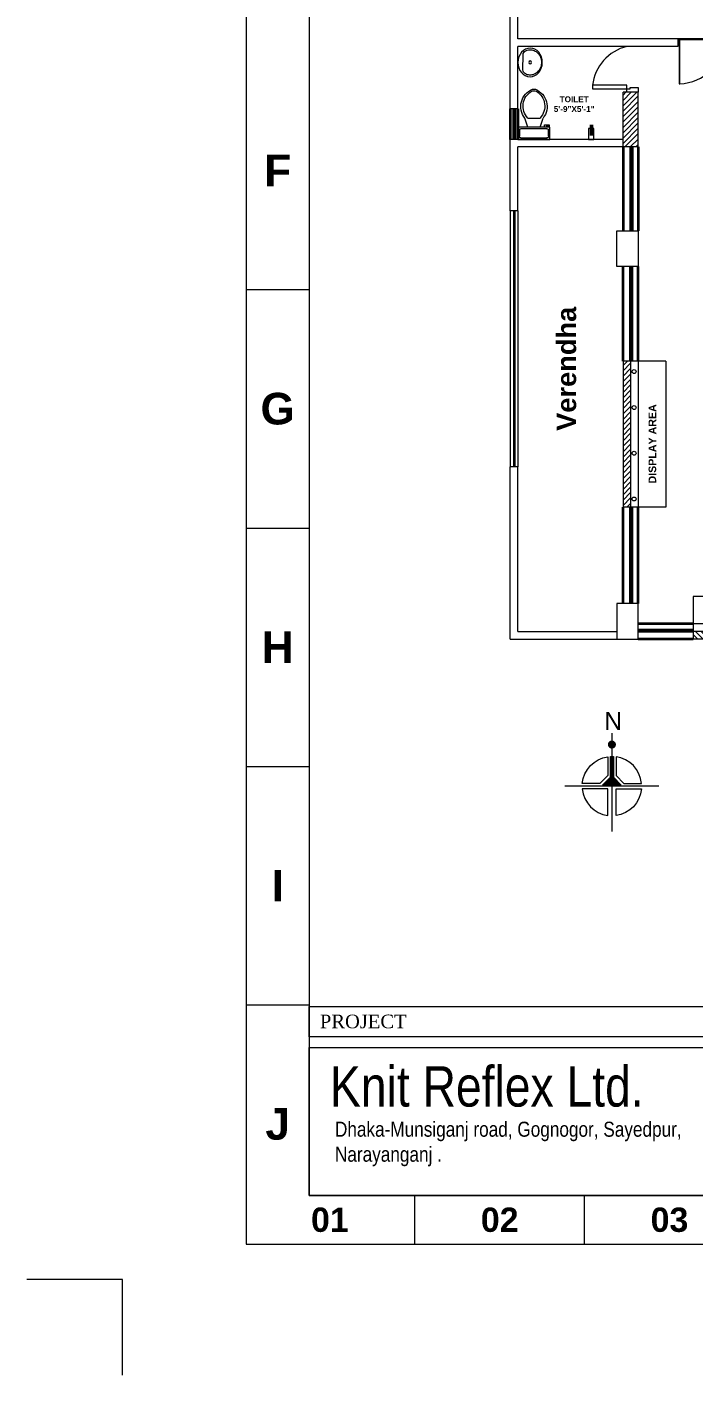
# Model space of a CAD drawing. Header units: inches. Extents: x -250485 to 735580, y -140410 to 288049.
# Drawn here: x 48334 to 48772, y 20610 to 21495 of the extents above; entities that cross this region are included whole.
import ezdxf

# ---------------------------------------------------------------- set-up
doc = ezdxf.new("R2010")
doc.units = ezdxf.units.IN
doc.header["$MEASUREMENT"] = 0
doc.layers.get('Defpoints').update_dxf_attribs({"lineweight": 0})
for name, color, linetype, lineweight in [('A-Text', 7, 'Continuous', 0), ('COLUMN-2', 102, 'Continuous', 0), ('DIM.', 251, 'Continuous', 5), ('DIM_WORKING', 7, 'Continuous', 0), ('DOOR', 222, 'Continuous', 0), ('FIX', 251, 'Continuous', 0), ('Hach', 251, 'Continuous', 20), ('hosebox', 10, 'Continuous', 0), ('illustr-TOILET FIXTURE', 252, 'Continuous', 0), ('Inline', 7, 'Continuous', 0), ('New window', 132, 'Continuous', 35), ('Outline', 7, 'Continuous', 0), ('Scale', 7, 'Continuous', 0), ('Scale_Text', 7, 'Continuous', 0), ('Table', 244, 'Continuous', 0), ('Text', 7, 'Continuous', 0), ('TEXT_TITLEBOX', 7, 'Continuous', 13), ('Titelblk', 7, 'Continuous', 25), ('TITLE', 7, 'Continuous', 20), ('WALL (I)', 7, 'Continuous', 0)]:
    doc.layers.add(name, color=color, linetype=linetype, lineweight=lineweight)
doc.layers.add('BOUNDARY', color=7, linetype='Continuous', lineweight=0, true_color=0x999900)
doc.styles.add('MONOTEXT', font='txt')
doc.styles.add('RS', font='arial.ttf')
doc.styles.add('SHT-TEXT-1', font='times.ttf', dxfattribs={"height": 12})
doc.styles.get("Standard").update_dxf_attribs({"font": 'arialbd.ttf', "height": 24})
doc.styles.add('TEXT', font='arial.ttf')

# ---------------------------------------------------------------- blocks, each defined once
blk = doc.blocks.new('FHHJ')
at = {"layer": 'DOOR'}
for p, q in [((14360.41, -1706.87), (14360.41, -1709.12)), ((14382.93, -1706.87), (14360.41, -1706.87)), ((14382.93, -1711.38), (14382.93, -1706.87)), ((14360.41, -1709.12), (14385.18, -1709.12)), ((14390.43, -1711.38), (14382.93, -1711.38)), ((14385.18, -1709.12), (14385.18, -1708.37)), ((14385.18, -1708.37), (14390.43, -1708.37)), ((14390.43, -1708.37), (14390.43, -1711.38))]:
    blk.add_line(p, q, dxfattribs=at)
blk.add_arc((14390.16, -1710.43), 29.96, 103.96428, 173.18321, dxfattribs=at)
blk = doc.blocks.new('tgttttt')
at = {"layer": 'DOOR'}
for p, q in [((800.92, -7092.03), (800.92, -7062.54)), ((859.42, -7092.03), (859.42, -7062.54)), ((800.67, -7092.03), (800.92, -7092.03)), ((801.42, -7092.03), (801.57, -7092.03)), ((858.92, -7092.03), (858.77, -7092.03)), ((859.67, -7092.03), (859.42, -7092.03))]:
    blk.add_line(p, q, dxfattribs=at)
for points in [[(801.42, -7062.54), (801.42, -7092.03), (800.92, -7092.03), (800.92, -7062.54)], [(858.92, -7062.54), (858.92, -7092.03), (859.42, -7092.03), (859.42, -7062.54)], [(800.67, -7091.53), (800.67, -7092.03), (800.17, -7092.03), (800.17, -7091.53)], [(830.17, -7091.53), (830.17, -7092.03), (801.57, -7092.03), (801.57, -7091.53)], [(830.17, -7091.53), (830.17, -7092.03), (858.77, -7092.03), (858.77, -7091.53)], [(859.67, -7091.53), (859.67, -7092.03), (860.17, -7092.03), (860.17, -7091.53)]]:
    blk.add_lwpolyline(points, close=True, dxfattribs=at)
for points in [[(825.06, -7095.06), (825.06, -7088.77)], [(826.06, -7088.77), (826.06, -7095.06)], [(834.28, -7088.77), (834.28, -7095.06)], [(835.28, -7095.06), (835.28, -7088.77)]]:
    blk.add_lwpolyline(points, dxfattribs=at)
for centre, radius, start, end in [((800.67, -7092.03), 29.5, 0.97116, 88.54317), ((859.67, -7092.03), 29.5, 91.45683, 179.02884), ((825.56, -7088.77), 0.5, 0, 180), ((834.78, -7088.77), 0.5, 0, 180), ((825.56, -7095.06), 0.5, 180, 0), ((834.78, -7095.06), 0.5, 180, 0)]:
    blk.add_arc(centre, radius, start, end, dxfattribs=at)
blk = doc.blocks.new('T-FIX-003')
at = {"layer": 'FIX'}
for p, q in [((-12442.58, 14367.89), (-12445.58, 14367.89)), ((-12445.58, 14367.89), (-12445.58, 14366.89)), ((-12445.58, 14366.89), (-12443.58, 14366.89)), ((-12443.58, 14366.89), (-12443.58, 14366.39)), ((-12442.58, 14366.39), (-12442.58, 14367.89)), ((-12439.58, 14366.39), (-12441.58, 14372.39)), ((-12431.58, 14372.39), (-12439.58, 14372.39)), ((-12431.58, 14366.39), (-12429.58, 14372.39)), ((-12446.08, 14366.39), (-12425.08, 14366.39)), ((-12446.08, 14358.39), (-12446.08, 14366.39)), ((-12425.08, 14358.39), (-12446.08, 14358.39)), ((-12445.08, 14360.39), (-12445.08, 14364.39)), ((-12444.08, 14365.39), (-12427.08, 14365.39)), ((-12427.08, 14359.39), (-12444.08, 14359.39)), ((-12426.08, 14364.39), (-12426.08, 14360.39)), ((-12425.08, 14366.39), (-12425.08, 14358.39))]:
    blk.add_line(p, q, dxfattribs=at)
for centre, radius, start, end in [((-12432.06, 14379.97), 12.17, 112.02857, 218.53089), ((-12431.38, 14380.2), 11.33, 121.05318, 223.63227), ((-12435.58, 14386.26), 4, 65.73183, 114.26818), ((-12435.58, 14387.39), 4, 74.86053, 105.13947), ((-12439.1, 14379.97), 12.17, 321.46929, 67.97157), ((-12439.78, 14380.2), 11.33, 316.36791, 58.94699), ((-12444.21, 14364.51), 0.884, 81.8699, 188.1301), ((-12444.21, 14360.26), 0.884, 171.8699, 278.1301), ((-12426.96, 14364.51), 0.884, 351.8699, 98.1301), ((-12426.96, 14360.26), 0.884, 261.8699, 8.1301)]:
    blk.add_arc(centre, radius, start, end, dxfattribs=at)
blk = doc.blocks.new('FGTH')
at = {"layer": 'illustr-TOILET FIXTURE'}
blk.add_line((14207.77, -1664.83), (14217.6, -1664.83), dxfattribs=at)
blk.add_circle((14212.69, -1660.12), 0.941, dxfattribs=at)
for centre, start, end in [((14207.77, -1661.83), 206.03233, 270), ((14217.6, -1661.83), 270, 333.96493)]:
    blk.add_arc(centre, 3, start, end, dxfattribs=at)
blk.add_ellipse((14212.69, -1660.12), major_axis=(9.41, 0), ratio=0.85, start_param=-1.570796, end_param=4.712389, dxfattribs=at)
blk.add_open_spline([(14220.3, -1663.15), (14220.47, -1662.8), (14220.61, -1662.44), (14221.01, -1661.09), (14221.08, -1660.07), (14220.76, -1658.07), (14220.38, -1657.1), (14219.22, -1655.37), (14218.44, -1654.61), (14216.6, -1653.43), (14215.55, -1653.01), (14213.34, -1652.58), (14212.18, -1652.57), (14209.96, -1652.96), (14208.9, -1653.37), (14207.04, -1654.52), (14206.25, -1655.27), (14205.05, -1656.98), (14204.65, -1657.95), (14204.3, -1659.94), (14204.34, -1660.96), (14204.73, -1662.35), (14204.88, -1662.76), (14205.07, -1663.15)], degree=3, knots=[-0.417273, -0.417273, -0.417273, -0.417273, -0.263665, -0.263665, 0.142061, 0.142061, 0.547787, 0.547787, 0.953514, 0.953514, 1.35924, 1.35924, 1.764966, 1.764966, 2.170693, 2.170693, 2.576419, 2.576419, 2.982145, 2.982145, 3.387871, 3.387871, 3.558847, 3.558847, 3.558847, 3.558847], dxfattribs=at)
blk = doc.blocks.new('PAGE')
at = {"layer": 'Inline', "color": 252, "lineweight": 15}
blk.add_lwpolyline([(178051640.63, 22656441.11), (178051640.63, 22657235.79), (178050505.36, 22657235.79), (178050505.36, 22656441.11)], close=True, dxfattribs=at)
at = {"layer": 'Outline', "color": 252, "lineweight": 15}
blk.add_line((178050483.42, 22656424.24), (178051662.57, 22656424.24), dxfattribs=at)
blk.add_lwpolyline([(178050483.42, 22657252.66), (178050483.42, 22656424.24)], dxfattribs=at)
at = {"layer": 'Scale', "color": 252, "lineweight": 9}
for p, q in [((178050483.42, 22656755.67), (178050505.36, 22656755.67)), ((178050483.42, 22656672.88), (178050505.36, 22656672.88)), ((178050483.42, 22656590.1), (178050505.36, 22656590.1)), ((178050483.42, 22656507.32), (178050505.36, 22656507.32)), ((178050542.02, 22656424.24), (178050542.02, 22656441.11)), ((178050601.02, 22656424.24), (178050601.02, 22656441.11))]:
    blk.add_line(p, q, dxfattribs=at)
at = {"layer": 'Scale_Text', "color": 252, "lineweight": 13, "attachment_point": 5}
for s, insert, char_height, width in [('F', (178050494.39, 22656797.06), 10.97, 8.3603), ('G', (178050494.39, 22656714.27), 10.97, 8.3603), ('H', (178050494.39, 22656631.49), 10.97, 8.3603), ('I', (178050494.39, 22656548.71), 10.97, 8.3603), ('J', (178050494.39, 22656465.93), 10.97, 8.3603), ('01', (178050512.52, 22656432.67), 8.435, 2.5102), ('02', (178050571.52, 22656432.67), 8.435, 2.5102), ('03', (178050630.51, 22656432.67), 8.435, 2.5102)]:
    blk.add_mtext(s, dxfattribs=dict(at, insert=insert, char_height=char_height, width=width))
blk = doc.blocks.new('Title')
at = {"layer": 'Defpoints', "color": 1, "ltscale": 10}
blk.add_lwpolyline([(-102338.3, -88042.4), (-102338.3, -87942.4), (-102438.3, -87942.4)], dxfattribs=at)
at = {"layer": 'Titelblk', "color": 3, "linetype": 'Continuous', "lineweight": 0, "xscale": 3.014611567961765, "yscale": 3.014611567959946, "zscale": 3.014611567966516}
blk.add_blockref('PAGE', (-536855255.8, -68388224), dxfattribs=at)

msp = doc.modelspace()

# ---------------------------------------------------------------- hatches: boundary and pattern name
at = {"layer": 'DOOR'}
h = msp.add_hatch(dxfattribs=at)
h.set_pattern_fill('ANSI31', scale=0.7, style=0)
h.set_pattern_definition([(45, (49936.77651, 27439.50281), (-0.0618718434, 0.0618718434), [])])
h.paths.add_polyline_path([(48719.39, 21002.75), (48719.39, 21016.44, 0.010963), (48718.44, 21016.46), (48718.44, 20997.54), (48724.6, 20997.54)])
h.paths.add_polyline_path([(48718.44, 21016.46, 0.010963), (48717.5, 21016.44), (48717.5, 21002.75), (48712.29, 20997.54), (48718.44, 20997.54)])
at = {"layer": 'Hach', "ltscale": 30}
h = msp.add_hatch(dxfattribs=at)
h.set_pattern_fill('ANSI31', scale=20)
h.set_pattern_definition([(45, (34498.0974, 23090.3078), (-1.76776695, 1.76776695), [])])
h.paths.add_polyline_path([(48735.75, 21452.38), (48725.75, 21452.38), (48725.75, 21416.38), (48735.75, 21416.38)])
h = msp.add_hatch(dxfattribs=at)
h.set_pattern_fill('ANSI31', scale=20)
h.set_pattern_definition([(45, (34498.0974, 23061.3078), (-1.76776695, 1.76776695), [])])
h.paths.add_polyline_path([(48730.75, 21179.93), (48730.75, 21275.93), (48725.75, 21275.93), (48725.75, 21179.93)])
h = msp.add_hatch(dxfattribs=at)
h.set_pattern_fill('ANSI31', scale=20, angle=-90)
h.set_pattern_definition([(315, (50700.1558, 35537.6448), (1.76776695, 1.76776695), [])])
h.paths.add_polyline_path([(48921.77, 21098.4), (48771.73, 21098.4), (48771.73, 21093.4), (48921.77, 21093.4)])

# ---------------------------------------------------------------- linework, layer by layer
at = {"layer": 'A-Text', "color": 7, "const_width": 2.64}
msp.add_lwpolyline([(48719.76, 21024.23, -1), (48717.13, 21024.23, -1)], format="xyb", close=True, dxfattribs=at)
at = {"layer": 'BOUNDARY', "color": 7, "ltscale": 30}
for p, q in [((48656.75, 21374.39), (48651.75, 21374.39)), ((48656.75, 21206.39), (48651.75, 21206.39))]:
    msp.add_line(p, q, dxfattribs=at)
at = {"layer": 'BOUNDARY', "color": 7}
for p, q in [((48651.75, 21374.39), (48651.75, 21206.39)), ((48653.75, 21374.39), (48653.75, 21206.39)), ((48654.75, 21374.39), (48654.75, 21206.39)), ((48656.75, 21374.39), (48656.75, 21206.39))]:
    msp.add_line(p, q, dxfattribs=at)
at = {"layer": 'COLUMN-2', "color": 7}
for points in [[(48721.75, 21361.4), (48735.75, 21361.4), (48735.75, 21337.9), (48721.75, 21337.9)], [(48721.75, 21093.4), (48735.75, 21093.4), (48735.75, 21116.9), (48721.75, 21116.9)]]:
    msp.add_lwpolyline(points, close=True, dxfattribs=at)
at = {"layer": 'DIM_WORKING', "color": 7, "ltscale": 30}
for p, q in [((48761.81, 21487.38), (48656.75, 21487.38)), ((48761.81, 21482.38), (48656.75, 21482.38)), ((48761.81, 21487.38), (48761.81, 21482.38))]:
    msp.add_line(p, q, dxfattribs=at)
for points in [[(48656.75, 21441.38), (48651.75, 21441.38)], [(48725.75, 21421.38), (48651.75, 21421.38)], [(48725.75, 21416.38), (48656.75, 21416.38)]]:
    msp.add_lwpolyline(points, dxfattribs=at)
at = {"layer": 'DOOR', "color": 7}
for points in [[(48718.44, 21031.76), (48718.44, 20967.12)], [(48749.31, 20996.94), (48687.58, 20996.94)]]:
    msp.add_lwpolyline(points, dxfattribs=at)
for points in [[(48715.74, 21016.27), (48715.74, 21016.27), (48715.74, 21004), (48710.53, 20998.78), (48699.01, 20998.78), (48699.01, 20998.78, -0.347379)], [(48712.29, 20997.54), (48717.5, 21002.75), (48717.5, 21002.75), (48717.5, 21016.44, -0.021929), (48719.39, 21016.44), (48719.39, 21016.44), (48719.39, 21002.75), (48724.6, 20997.54)], [(48721.15, 21004), (48726.36, 20998.78), (48737.88, 20998.78), (48737.88, 20998.78, 0.347379), (48721.15, 21016.27), (48721.15, 21016.27)]]:
    msp.add_lwpolyline(points, format="xyb", close=True, dxfattribs=at)
for points in [[(48699.01, 20995.09, 0.347379), (48715.74, 20977.61), (48715.74, 20995.09), (48699.01, 20995.09)], [(48737.88, 20995.09, -0.347379), (48721.15, 20977.61), (48721.15, 20995.09), (48737.88, 20995.09)]]:
    msp.add_lwpolyline(points, format="xyb", dxfattribs=at)
at = {"layer": 'Hach', "color": 7, "ltscale": 30}
for p, q in [((48735.75, 21452.38), (48725.75, 21452.38)), ((48725.75, 21416.38), (48725.75, 21452.38)), ((48735.75, 21416.38), (48735.75, 21452.38)), ((48704.1, 21430.88), (48704.1, 21423.88)), ((48705.07, 21430.88), (48705.07, 21423.88)), ((48705.71, 21430.88), (48705.71, 21423.88)), ((48735.75, 21416.38), (48725.75, 21416.38)), ((48753.75, 21275.93), (48725.75, 21275.93)), ((48725.75, 21275.93), (48725.75, 21179.93)), ((48730.75, 21275.93), (48730.75, 21179.93)), ((48735.75, 21275.93), (48735.75, 21179.93)), ((48753.75, 21275.93), (48753.75, 21179.93)), ((48753.75, 21179.93), (48725.75, 21179.93)), ((48771.73, 21121.4), (48771.73, 21093.4)), ((48921.77, 21121.4), (48771.73, 21121.4)), ((48921.77, 21103.4), (48771.73, 21103.4)), ((48921.77, 21098.4), (48771.73, 21098.4)), ((48921.77, 21093.4), (48771.73, 21093.4))]:
    msp.add_line(p, q, dxfattribs=at)
msp.add_lwpolyline([(48703.08, 21421.38), (48706.67, 21421.38), (48706.67, 21428.52), (48703.08, 21428.52)], close=True, dxfattribs=at)
at = {"layer": 'hosebox', "color": 7, "ltscale": 30}
for centre in [(48733.01, 21268.99), (48733.01, 21245.4), (48733.01, 21215.4), (48733.01, 21185.4)]:
    msp.add_circle(centre, 1.29, dxfattribs=at)
at = {"layer": 'illustr-TOILET FIXTURE', "color": 7}
msp.add_line((48725.75, 21421.38), (48725.75, 21441.38), dxfattribs=at)
at = {"layer": 'New window', "color": 7, "ltscale": 30}
for p, q in [((48651.75, 21441.38), (48651.75, 21421.38)), ((48653.75, 21441.38), (48653.75, 21421.38)), ((48654.75, 21441.38), (48654.75, 21421.38)), ((48656.75, 21441.38), (48656.75, 21421.38)), ((48725.75, 21416.38), (48725.75, 21361.4)), ((48730.75, 21416.38), (48730.75, 21361.4)), ((48731.75, 21416.38), (48731.75, 21361.4)), ((48735.75, 21416.38), (48735.75, 21361.4)), ((48725.75, 21275.93), (48725.75, 21337.9)), ((48730.75, 21275.93), (48730.75, 21337.9)), ((48731.75, 21275.93), (48731.75, 21337.9)), ((48735.75, 21275.93), (48735.75, 21337.9)), ((48725.75, 21116.9), (48725.75, 21179.93)), ((48730.75, 21116.9), (48730.75, 21179.93)), ((48731.75, 21116.9), (48731.75, 21179.93)), ((48735.75, 21116.9), (48735.75, 21179.93)), ((48771.73, 21103.4), (48735.75, 21103.4)), ((48771.73, 21099.4), (48735.75, 21099.4)), ((48771.73, 21098.4), (48735.75, 21098.4)), ((48771.73, 21093.4), (48735.75, 21093.4))]:
    msp.add_line(p, q, dxfattribs=at)
at = {"layer": 'TEXT_TITLEBOX'}
for p, q in [((48519.72, 20832.47), (48519.72, 20852.44)), ((48519.72, 20852.44), (48839.16, 20852.44)), ((48839.16, 20832.47), (48519.72, 20832.47)), ((48519.72, 20728.28), (48519.72, 20825.47)), ((48519.72, 20825.47), (48839.16, 20825.47)), ((48839.16, 20728.28), (48519.72, 20728.28))]:
    msp.add_line(p, q, dxfattribs=at)
at = {"layer": 'WALL (I)', "color": 7, "ltscale": 30}
for p, q in [((48651.75, 21441.38), (48651.75, 21601.9)), ((48656.75, 21487.38), (48656.75, 21596.9)), ((48656.75, 21441.38), (48656.75, 21482.38)), ((48651.75, 21374.39), (48651.75, 21421.38)), ((48656.75, 21374.39), (48656.75, 21416.38)), ((48651.75, 21093.4), (48651.75, 21206.39)), ((48656.75, 21098.4), (48656.75, 21206.39)), ((48651.75, 21093.4), (48721.75, 21093.4)), ((48656.75, 21098.4), (48721.75, 21098.4))]:
    msp.add_line(p, q, dxfattribs=at)

# ---------------------------------------------------------------- block references
at = {"layer": 'DIM_WORKING', "color": 7, "xscale": -1, "rotation": 269.6399336766876}
msp.add_blockref('FGTH', (50235.53, 7249.04), dxfattribs=at)
at = {"layer": 'DIM_WORKING', "color": 7}
msp.add_blockref('FHHJ', (34345.32, 23163.76), dxfattribs=at)
at = {"layer": 'illustr-TOILET FIXTURE', "color": 7, "xscale": -1}
msp.add_blockref('T-FIX-003', (36231.67, 7063), dxfattribs=at)
at = {"layer": 'Table', "color": 7, "rotation": 180}
msp.add_blockref('tgttttt', (49621.98, 14395.35), dxfattribs=at)
at = {"layer": 'TITLE', "xscale": 0.6269545389804989, "yscale": 0.6269545389804989, "zscale": 0.6269545337927233}
msp.add_blockref('Title', (112558.53, 75809.06), dxfattribs=at)

# ---------------------------------------------------------------- texts
at = {"layer": 'A-Text', "color": 7, "insert": (48719.27, 21033.86), "char_height": 11.71, "attachment_point": 2, "rotation": 180, "style": 'RS'}
msp.add_mtext('N', dxfattribs=at)
at = {"layer": 'DIM.', "color": 5, "lineweight": 13, "insert": (48636.33, 20777.64), "char_height": 26.5141, "width": 718.204, "attachment_point": 5, "style": 'TEXT'}
msp.add_mtext('{\\fArial Narrow|b0|i0|c0|p34;Knit Reflex Ltd.\\C256;\\P\\pt9.95235;\\fSwis721 BT|b1|i0|c0|p34;\\C7; }', dxfattribs=at)
at = {"layer": 'Text', "color": 7, "insert": (48693.67, 21444.47), "char_height": 3.85, "width": 33.5294, "attachment_point": 5}
msp.add_mtext('TOILET\\P5\'-9"X5\'-1"', dxfattribs=at)
at = {"layer": 'Text', "color": 7, "attachment_point": 5, "rotation": 90}
for s, insert, char_height, width in [('Verendha ', (48688.65, 21270.83), 12.8, 212.6209), ('DISPLAY AREA', (48745.05, 21221.54), 5, 83.055)]:
    msp.add_mtext(s, dxfattribs=dict(at, insert=insert, char_height=char_height, width=width))
at = {"layer": 'Text', "color": 56, "insert": (48536.6, 20762.12), "char_height": 9.848, "width": 377.517, "attachment_point": 4, "style": 'MONOTEXT'}
msp.add_mtext('{\\fArial Narrow|b0|i0|c0|p34;\\C7;Dhaka-Munsiganj road, Gognogor, Sayedpur, \\PNarayanganj .}', dxfattribs=at)
at = {"layer": 'TEXT_TITLEBOX', "lineweight": 25, "style": 'SHT-TEXT-1'}
msp.add_text('PROJECT', height=8.923, dxfattribs=at).set_placement((48526.72, 20838.09))

doc.saveas('drawing.dxf')
